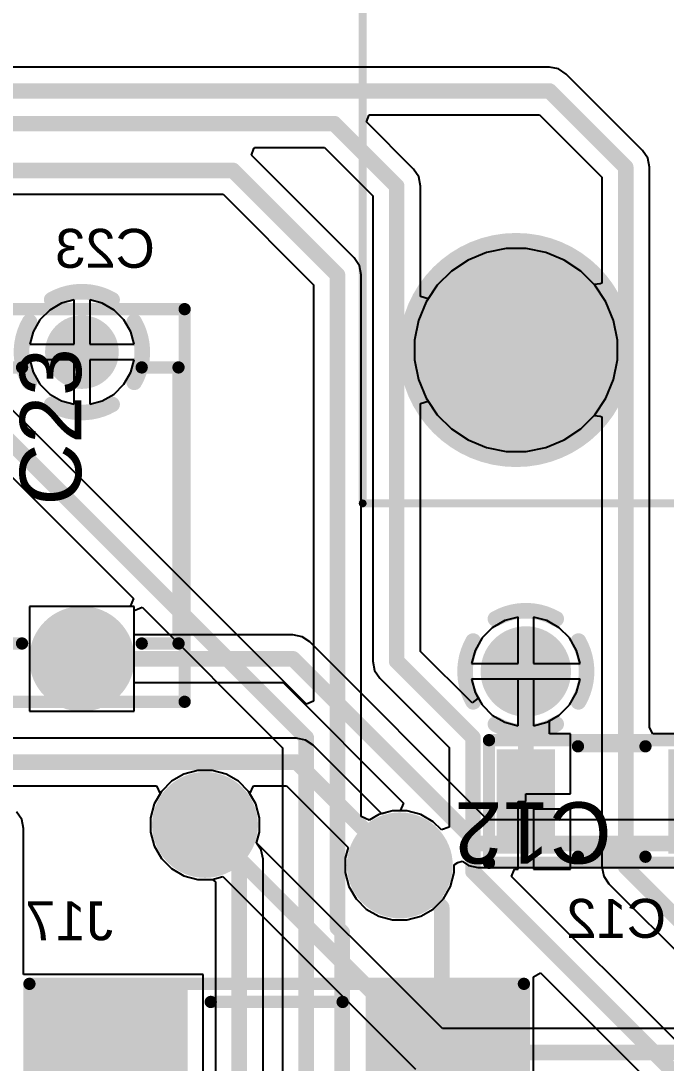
# Model space of a CAD drawing. Header units: inches. Extents: x -8.09 to -2.28, y -0.1 to 6.11.
# Drawn here: x -5.824 to -5.41, y 4.162 to 4.831 of the extents above; entities that cross this region are included whole.
import ezdxf

# ---------------------------------------------------------------- set-up
doc = ezdxf.new("R2010")
doc.units = ezdxf.units.IN
doc.header["$MEASUREMENT"] = 0
for name, color, linetype in [('BottomLayer', 5, 'Continuous'), ('BottomSolder', 6, 'Continuous'), ('InternalPlane1', 76, 'Continuous'), ('InternalPlane2', 16, 'Continuous'), ('Mechanical5', 56, 'Continuous'), ('MultiLayer', 9, 'Continuous'), ('PadHoleLayer', 156, 'Continuous'), ('TopLayer', 1, 'Continuous'), ('TopOverlay', 2, 'Continuous'), ('TopPaste', 8, 'Continuous'), ('TopSolder', 216, 'Continuous'), ('ViaHoleLayer', 16, 'Continuous')]:
    doc.layers.add(name, color=color, linetype=linetype)
doc.styles.add('Arial', font='', dxfattribs={"height": 0.2})
doc.styles.get('Arial').set_extended_font_data('Arial')

# ---------------------------------------------------------------- blocks, each defined once
blk = doc.blocks.new('MODULE_LCD_16X2_11')
at = {"layer": 'BottomLayer'}
h = blk.add_hatch(color=5, dxfattribs=at)
edge = h.paths.add_edge_path()
edge.add_arc((1.47638, 0.61024), 0.05512, 0, 360)
at = {"layer": 'BottomSolder'}
h = blk.add_hatch(color=6, dxfattribs=at)
edge = h.paths.add_edge_path()
edge.add_arc((1.47638, 0.61024), 0.05912, 0, 360)
at = {"layer": 'InternalPlane1'}
h = blk.add_hatch(color=76, dxfattribs=at)
edge = h.paths.add_edge_path()
edge.add_arc((1.47638, 0.61024), 0.07512, 0, 360)
at = {"layer": 'InternalPlane2'}
h = blk.add_hatch(color=16, dxfattribs=at)
edge = h.paths.add_edge_path()
edge.add_arc((1.47638, 0.61024), 0.07512, 0, 360)
at = {"layer": 'MultiLayer'}
h = blk.add_hatch(color=9, dxfattribs=at)
edge = h.paths.add_edge_path()
edge.add_arc((1.47638, 0.61024), 0.05512, 0, 360)
at = {"layer": 'PadHoleLayer'}
h = blk.add_hatch(color=156, dxfattribs=at)
edge = h.paths.add_edge_path()
edge.add_arc((1.47638, 0.61024), 0.05512, 0, 360)
at = {"layer": 'TopLayer'}
h = blk.add_hatch(color=1, dxfattribs=at)
edge = h.paths.add_edge_path()
edge.add_arc((1.47638, 0.61024), 0.05512, 0, 360)
at = {"layer": 'TopSolder'}
h = blk.add_hatch(color=216, dxfattribs=at)
edge = h.paths.add_edge_path()
edge.add_arc((1.47638, 0.61024), 0.05912, 0, 360)
at = {"layer": 'TopOverlay'}
for points in [[(1.5748, 0.70866, 0.005, 0.005, 0), (-1.5748, 0.70866, 0.005, 0.005, 0)], [(1.5748, 0.70866, 0.005, 0.005, 0), (1.5748, -0.70866, 0.005, 0.005, 0)]]:
    blk.add_lwpolyline(points, format="xyseb", dxfattribs=at)
blk.add_lwpolyline([(1.57355, 0.70866, 0.0025, 0.0025, 1), (1.57605, 0.70866, 0.0025, 0.0025, 1)], format="xyseb", close=True, dxfattribs=at)
blk.add_lwpolyline([(1.57355, 0.70866, 0.0025, 0.0025, 1), (1.57605, 0.70866, 0.0025, 0.0025, 1)], format="xyseb", close=True, dxfattribs=at)
blk = doc.blocks.new('FP_S1911_46R_MFG_103')
at = {"layer": 'TopLayer'}
for points in [[(-0.15472, 0.05906), (-0.05709, 0.05906), (-0.05709, -0.05906), (-0.15472, -0.05906)], [(0.05709, 0.05906), (0.15472, 0.05906), (0.15472, -0.05906), (0.05709, -0.05906)]]:
    blk.add_hatch(color=1, dxfattribs=at).paths.add_polyline_path(points)
at = {"layer": 'TopPaste'}
for points in [[(-0.15472, 0.05906), (-0.05709, 0.05906), (-0.05709, -0.05906), (-0.15472, -0.05906)], [(0.05709, 0.05906), (0.15472, 0.05906), (0.15472, -0.05906), (0.05709, -0.05906)]]:
    blk.add_hatch(color=8, dxfattribs=at).paths.add_polyline_path(points)
at = {"layer": 'TopSolder'}
for points in [[(-0.15472, 0.05906), (-0.05709, 0.05906), (-0.05709, -0.05906), (-0.15472, -0.05906)], [(0.05709, 0.05906), (0.15472, 0.05906), (0.15472, -0.05906), (0.05709, -0.05906)]]:
    blk.add_hatch(color=216, dxfattribs=at).paths.add_polyline_path(points)
at = {"layer": 'Mechanical5'}
for points in [[(-0.15866, 0.06299, 0.00787, 0.00787, 0), (-0.15866, -0.06299, 0.00787, 0.00787, 0)], [(0.15866, 0.06299, 0.00787, 0.00787, 0), (-0.15866, 0.06299, 0.00787, 0.00787, 0)], [(0.15866, 0.06299, 0.00787, 0.00787, 0), (0.15866, -0.06299, 0.00787, 0.00787, 0)], [(0.15866, -0.06299, 0.00787, 0.00787, 0), (-0.15866, -0.06299, 0.00787, 0.00787, 0)]]:
    blk.add_lwpolyline(points, format="xyseb", dxfattribs=at)
for points in [[(-0.16063, 0.06299, 0.00394, 0.00394, 1), (-0.15669, 0.06299, 0.00394, 0.00394, 1)], [(-0.16063, 0.06299, 0.00394, 0.00394, 1), (-0.15669, 0.06299, 0.00394, 0.00394, 1)], [(0.15669, 0.06299, 0.00394, 0.00394, 1), (0.16063, 0.06299, 0.00394, 0.00394, 1)], [(0.15669, 0.06299, 0.00394, 0.00394, 1), (0.16063, 0.06299, 0.00394, 0.00394, 1)], [(-0.16063, -0.06299, 0.00394, 0.00394, 1), (-0.15669, -0.06299, 0.00394, 0.00394, 1)], [(-0.16063, -0.06299, 0.00394, 0.00394, 1), (-0.15669, -0.06299, 0.00394, 0.00394, 1)], [(0.15669, -0.06299, 0.00394, 0.00394, 1), (0.16063, -0.06299, 0.00394, 0.00394, 1)], [(0.15669, -0.06299, 0.00394, 0.00394, 1), (0.16063, -0.06299, 0.00394, 0.00394, 1)]]:
    blk.add_lwpolyline(points, format="xyseb", close=True, dxfattribs=at)
at = {"layer": 'TopOverlay'}
for points in [[(0.04232, 0.05138, 0.00787, 0.00787, 0), (-0.04232, 0.05138, 0.00787, 0.00787, 0)], [(0.04232, -0.05138, 0.00787, 0.00787, 0), (-0.04232, -0.05138, 0.00787, 0.00787, 0)]]:
    blk.add_lwpolyline(points, format="xyseb", dxfattribs=at)
for points in [[(-0.04429, 0.05138, 0.00394, 0.00394, 1), (-0.04035, 0.05138, 0.00394, 0.00394, 1)], [(0.04035, 0.05138, 0.00394, 0.00394, 1), (0.04429, 0.05138, 0.00394, 0.00394, 1)], [(-0.04429, -0.05138, 0.00394, 0.00394, 1), (-0.04035, -0.05138, 0.00394, 0.00394, 1)], [(0.04035, -0.05138, 0.00394, 0.00394, 1), (0.04429, -0.05138, 0.00394, 0.00394, 1)]]:
    blk.add_lwpolyline(points, format="xyseb", close=True, dxfattribs=at)
at = {"layer": 'Mechanical5', "style": 'Arial'}
blk.add_text('J17', height=0.03937, dxfattribs=at).set_placement((-0.00007, 0.00044))
blk = doc.blocks.new('FP_RDE1K1_MFG_144')
at = {"layer": 'BottomLayer'}
blk.add_hatch(color=5, dxfattribs=at).paths.add_polyline_path([(-0.12205, 0.02362), (-0.0748, 0.02362), (-0.0748, -0.02362), (-0.12205, -0.02362)])
h = blk.add_hatch(color=5, dxfattribs=at)
edge = h.paths.add_edge_path()
edge.add_arc((0.09843, 0), 0.02362, 0, 360)
at = {"layer": 'BottomSolder'}
blk.add_hatch(color=6, dxfattribs=at).paths.add_polyline_path([(-0.12205, 0.02362), (-0.0748, 0.02362), (-0.0748, -0.02362), (-0.12205, -0.02362)])
h = blk.add_hatch(color=6, dxfattribs=at)
edge = h.paths.add_edge_path()
edge.add_arc((0.09843, 0), 0.02362, 0, 360)
at = {"layer": 'InternalPlane1'}
h = blk.add_hatch(color=76, dxfattribs=at)
edge = h.paths.add_edge_path()
edge.add_arc((-0.09843, 0), 0.03378, 0, 360)
at = {"layer": 'InternalPlane2'}
h = blk.add_hatch(color=16, dxfattribs=at)
edge = h.paths.add_edge_path()
edge.add_arc((-0.09843, 0), 0.03378, 0, 360)
at = {"layer": 'MultiLayer'}
blk.add_hatch(color=9, dxfattribs=at).paths.add_polyline_path([(-0.12205, 0.02362), (-0.0748, 0.02362), (-0.0748, -0.02362), (-0.12205, -0.02362)])
h = blk.add_hatch(color=9, dxfattribs=at)
edge = h.paths.add_edge_path()
edge.add_arc((0.09843, 0), 0.02362, 0, 360)
at = {"layer": 'PadHoleLayer'}
h = blk.add_hatch(color=156, dxfattribs=at)
edge = h.paths.add_edge_path()
edge.add_arc((-0.09843, 0), 0.01378, 0, 360)
h = blk.add_hatch(color=156, dxfattribs=at)
edge = h.paths.add_edge_path()
edge.add_arc((0.09843, 0), 0.01378, 0, 360)
at = {"layer": 'TopLayer'}
blk.add_hatch(color=1, dxfattribs=at).paths.add_polyline_path([(-0.12205, 0.02362), (-0.0748, 0.02362), (-0.0748, -0.02362), (-0.12205, -0.02362)])
h = blk.add_hatch(color=1, dxfattribs=at)
edge = h.paths.add_edge_path()
edge.add_arc((0.09843, 0), 0.02362, 0, 360)
at = {"layer": 'TopSolder'}
blk.add_hatch(color=216, dxfattribs=at).paths.add_polyline_path([(-0.12205, 0.02362), (-0.0748, 0.02362), (-0.0748, -0.02362), (-0.12205, -0.02362)])
h = blk.add_hatch(color=216, dxfattribs=at)
edge = h.paths.add_edge_path()
edge.add_arc((0.09843, 0), 0.02362, 0, 360)
at = {"layer": 'InternalPlane1'}
for points in [[(0.07904, 0.03358, 0.01, 0.01, -0.267949), (0.11782, 0.03358, 0.01, 0.01, 0)], [(0.06484, -0.01939, 0.01, 0.01, -0.267949), (0.06484, 0.01939, 0.01, 0.01, 0)], [(0.13201, 0.01939, 0.01, 0.01, -0.267949), (0.13201, -0.01939, 0.01, 0.01, 0)], [(0.11782, -0.03358, 0.01, 0.01, -0.267949), (0.07904, -0.03358, 0.01, 0.01, 0)]]:
    blk.add_lwpolyline(points, format="xyseb", dxfattribs=at)
for points in [[(0.07654, 0.03358, 0.005, 0.005, 1), (0.08154, 0.03358, 0.005, 0.005, 1)], [(0.11532, 0.03358, 0.005, 0.005, 1), (0.12032, 0.03358, 0.005, 0.005, 1)], [(0.06234, 0.01939, 0.005, 0.005, 1), (0.06734, 0.01939, 0.005, 0.005, 1)], [(0.12951, 0.01939, 0.005, 0.005, 1), (0.13451, 0.01939, 0.005, 0.005, 1)], [(0.06234, -0.01939, 0.005, 0.005, 1), (0.06734, -0.01939, 0.005, 0.005, 1)], [(0.12951, -0.01939, 0.005, 0.005, 1), (0.13451, -0.01939, 0.005, 0.005, 1)], [(0.07654, -0.03358, 0.005, 0.005, 1), (0.08154, -0.03358, 0.005, 0.005, 1)], [(0.11532, -0.03358, 0.005, 0.005, 1), (0.12032, -0.03358, 0.005, 0.005, 1)]]:
    blk.add_lwpolyline(points, format="xyseb", close=True, dxfattribs=at)
at = {"layer": 'InternalPlane2'}
for points in [[(0.07904, 0.03358, 0.01, 0.01, -0.267949), (0.11782, 0.03358, 0.01, 0.01, 0)], [(0.06484, -0.01939, 0.01, 0.01, -0.267949), (0.06484, 0.01939, 0.01, 0.01, 0)], [(0.13201, 0.01939, 0.01, 0.01, -0.267949), (0.13201, -0.01939, 0.01, 0.01, 0)], [(0.11782, -0.03358, 0.01, 0.01, -0.267949), (0.07904, -0.03358, 0.01, 0.01, 0)]]:
    blk.add_lwpolyline(points, format="xyseb", dxfattribs=at)
for points in [[(0.07654, 0.03358, 0.005, 0.005, 1), (0.08154, 0.03358, 0.005, 0.005, 1)], [(0.11532, 0.03358, 0.005, 0.005, 1), (0.12032, 0.03358, 0.005, 0.005, 1)], [(0.06234, 0.01939, 0.005, 0.005, 1), (0.06734, 0.01939, 0.005, 0.005, 1)], [(0.12951, 0.01939, 0.005, 0.005, 1), (0.13451, 0.01939, 0.005, 0.005, 1)], [(0.06234, -0.01939, 0.005, 0.005, 1), (0.06734, -0.01939, 0.005, 0.005, 1)], [(0.12951, -0.01939, 0.005, 0.005, 1), (0.13451, -0.01939, 0.005, 0.005, 1)], [(0.07654, -0.03358, 0.005, 0.005, 1), (0.08154, -0.03358, 0.005, 0.005, 1)], [(0.11532, -0.03358, 0.005, 0.005, 1), (0.12032, -0.03358, 0.005, 0.005, 1)]]:
    blk.add_lwpolyline(points, format="xyseb", close=True, dxfattribs=at)
at = {"layer": 'Mechanical5'}
for points in [[(-0.12598, 0.06594, 0.00787, 0.00787, 0), (0.12598, 0.06594, 0.00787, 0.00787, 0)], [(-0.12598, 0.06594, 0.00787, 0.00787, 0), (-0.12598, -0.06594, 0.00787, 0.00787, 0)], [(0.12598, 0.06594, 0.00787, 0.00787, 0), (0.12598, -0.06594, 0.00787, 0.00787, 0)], [(-0.12598, -0.06594, 0.00787, 0.00787, 0), (0.12598, -0.06594, 0.00787, 0.00787, 0)]]:
    blk.add_lwpolyline(points, format="xyseb", dxfattribs=at)
for points in [[(-0.12795, 0.06594, 0.00394, 0.00394, 1), (-0.12402, 0.06594, 0.00394, 0.00394, 1)], [(-0.12795, 0.06594, 0.00394, 0.00394, 1), (-0.12402, 0.06594, 0.00394, 0.00394, 1)], [(0.12402, 0.06594, 0.00394, 0.00394, 1), (0.12795, 0.06594, 0.00394, 0.00394, 1)], [(0.12402, 0.06594, 0.00394, 0.00394, 1), (0.12795, 0.06594, 0.00394, 0.00394, 1)], [(-0.12795, -0.06594, 0.00394, 0.00394, 1), (-0.12402, -0.06594, 0.00394, 0.00394, 1)], [(-0.12795, -0.06594, 0.00394, 0.00394, 1), (-0.12402, -0.06594, 0.00394, 0.00394, 1)], [(0.12402, -0.06594, 0.00394, 0.00394, 1), (0.12795, -0.06594, 0.00394, 0.00394, 1)], [(0.12402, -0.06594, 0.00394, 0.00394, 1), (0.12795, -0.06594, 0.00394, 0.00394, 1)]]:
    blk.add_lwpolyline(points, format="xyseb", close=True, dxfattribs=at)
at = {"layer": 'TopOverlay'}
for points in [[(-0.08858, 0.06201, 0.00787, 0.00787, 0), (0.08858, 0.06201, 0.00787, 0.00787, 0)], [(-0.08858, 0.06201, 0.00787, 0.00787, 0), (-0.08858, 0.03839, 0.00787, 0.00787, 0)], [(0.08858, 0.06201, 0.00787, 0.00787, 0), (0.08858, 0.03839, 0.00787, 0.00787, 0)], [(-0.08858, -0.03839, 0.00787, 0.00787, 0), (-0.08858, -0.06201, 0.00787, 0.00787, 0)], [(0.08858, -0.03839, 0.00787, 0.00787, 0), (0.08858, -0.06201, 0.00787, 0.00787, 0)], [(-0.08858, -0.06201, 0.00787, 0.00787, 0), (0.08858, -0.06201, 0.00787, 0.00787, 0)]]:
    blk.add_lwpolyline(points, format="xyseb", dxfattribs=at)
for points in [[(-0.09055, 0.06201, 0.00394, 0.00394, 1), (-0.08661, 0.06201, 0.00394, 0.00394, 1)], [(-0.09055, 0.06201, 0.00394, 0.00394, 1), (-0.08661, 0.06201, 0.00394, 0.00394, 1)], [(0.08661, 0.06201, 0.00394, 0.00394, 1), (0.09055, 0.06201, 0.00394, 0.00394, 1)], [(0.08661, 0.06201, 0.00394, 0.00394, 1), (0.09055, 0.06201, 0.00394, 0.00394, 1)], [(-0.09055, 0.03839, 0.00394, 0.00394, 1), (-0.08661, 0.03839, 0.00394, 0.00394, 1)], [(0.08661, 0.03839, 0.00394, 0.00394, 1), (0.09055, 0.03839, 0.00394, 0.00394, 1)], [(-0.09055, -0.03839, 0.00394, 0.00394, 1), (-0.08661, -0.03839, 0.00394, 0.00394, 1)], [(0.08661, -0.03839, 0.00394, 0.00394, 1), (0.09055, -0.03839, 0.00394, 0.00394, 1)], [(-0.09055, -0.06201, 0.00394, 0.00394, 1), (-0.08661, -0.06201, 0.00394, 0.00394, 1)], [(-0.09055, -0.06201, 0.00394, 0.00394, 1), (-0.08661, -0.06201, 0.00394, 0.00394, 1)], [(0.08661, -0.06201, 0.00394, 0.00394, 1), (0.09055, -0.06201, 0.00394, 0.00394, 1)], [(0.08661, -0.06201, 0.00394, 0.00394, 1), (0.09055, -0.06201, 0.00394, 0.00394, 1)]]:
    blk.add_lwpolyline(points, format="xyseb", close=True, dxfattribs=at)
at = {"layer": 'Mechanical5', "style": 'Arial'}
blk.add_text('C23', height=0.03937, dxfattribs=at).set_placement((0, 0.00044))
blk = doc.blocks.new('FP_C1206C_EB_MFG_155')
at = {"layer": 'TopLayer'}
for points in [[(-0.07382, 0.03346), (-0.03642, 0.03346), (-0.03642, -0.03346), (-0.07382, -0.03346)], [(0.03642, 0.03346), (0.07382, 0.03346), (0.07382, -0.03346), (0.03642, -0.03346)]]:
    blk.add_hatch(color=1, dxfattribs=at).paths.add_polyline_path(points)
at = {"layer": 'TopPaste'}
for points in [[(-0.07382, 0.03346), (-0.03642, 0.03346), (-0.03642, -0.03346), (-0.07382, -0.03346)], [(0.03642, 0.03346), (0.07382, 0.03346), (0.07382, -0.03346), (0.03642, -0.03346)]]:
    blk.add_hatch(color=8, dxfattribs=at).paths.add_polyline_path(points)
at = {"layer": 'TopSolder'}
for points in [[(-0.07382, 0.03346), (-0.03642, 0.03346), (-0.03642, -0.03346), (-0.07382, -0.03346)], [(0.03642, 0.03346), (0.07382, 0.03346), (0.07382, -0.03346), (0.03642, -0.03346)]]:
    blk.add_hatch(color=216, dxfattribs=at).paths.add_polyline_path(points)
at = {"layer": 'Mechanical5'}
for points in [[(-0.07874, 0.03937, 0.00787, 0.00787, 0), (-0.07874, -0.03937, 0.00787, 0.00787, 0)], [(0.07874, 0.03937, 0.00787, 0.00787, 0), (-0.07874, 0.03937, 0.00787, 0.00787, 0)], [(0.07874, 0.03937, 0.00787, 0.00787, 0), (0.07874, -0.03937, 0.00787, 0.00787, 0)], [(0.07874, -0.03937, 0.00787, 0.00787, 0), (-0.07874, -0.03937, 0.00787, 0.00787, 0)]]:
    blk.add_lwpolyline(points, format="xyseb", dxfattribs=at)
for points in [[(-0.08071, 0.03937, 0.00394, 0.00394, 1), (-0.07677, 0.03937, 0.00394, 0.00394, 1)], [(-0.08071, 0.03937, 0.00394, 0.00394, 1), (-0.07677, 0.03937, 0.00394, 0.00394, 1)], [(0.07677, 0.03937, 0.00394, 0.00394, 1), (0.08071, 0.03937, 0.00394, 0.00394, 1)], [(0.07677, 0.03937, 0.00394, 0.00394, 1), (0.08071, 0.03937, 0.00394, 0.00394, 1)], [(-0.08071, -0.03937, 0.00394, 0.00394, 1), (-0.07677, -0.03937, 0.00394, 0.00394, 1)], [(-0.08071, -0.03937, 0.00394, 0.00394, 1), (-0.07677, -0.03937, 0.00394, 0.00394, 1)], [(0.07677, -0.03937, 0.00394, 0.00394, 1), (0.08071, -0.03937, 0.00394, 0.00394, 1)], [(0.07677, -0.03937, 0.00394, 0.00394, 1), (0.08071, -0.03937, 0.00394, 0.00394, 1)]]:
    blk.add_lwpolyline(points, format="xyseb", close=True, dxfattribs=at)
at = {"layer": 'TopOverlay'}
for points in [[(0.02165, 0.03543, 0.00787, 0.00787, 0), (-0.02165, 0.03543, 0.00787, 0.00787, 0)], [(0.02165, -0.03543, 0.00787, 0.00787, 0), (-0.02165, -0.03543, 0.00787, 0.00787, 0)]]:
    blk.add_lwpolyline(points, format="xyseb", dxfattribs=at)
for points in [[(-0.02362, 0.03543, 0.00394, 0.00394, 1), (-0.01969, 0.03543, 0.00394, 0.00394, 1)], [(0.01969, 0.03543, 0.00394, 0.00394, 1), (0.02362, 0.03543, 0.00394, 0.00394, 1)], [(-0.02362, -0.03543, 0.00394, 0.00394, 1), (-0.01969, -0.03543, 0.00394, 0.00394, 1)], [(0.01969, -0.03543, 0.00394, 0.00394, 1), (0.02362, -0.03543, 0.00394, 0.00394, 1)]]:
    blk.add_lwpolyline(points, format="xyseb", close=True, dxfattribs=at)
at = {"layer": 'Mechanical5', "style": 'Arial'}
blk.add_text('C12', height=0.03937, dxfattribs=at).set_placement((0, 0.00044))

msp = doc.modelspace()

# ---------------------------------------------------------------- hatches: boundary and pattern name
at = {"layer": 'BottomLayer'}
h = msp.add_hatch(color=5, dxfattribs=at)
edge = h.paths.add_edge_path()
edge.add_arc((-5.50012, 4.41347), 0.025, 0, 360)
h = msp.add_hatch(color=5, dxfattribs=at)
edge = h.paths.add_edge_path()
edge.add_arc((-5.706, 4.315), 0.025, 0, 360)
h = msp.add_hatch(color=5, dxfattribs=at)
edge = h.paths.add_edge_path()
edge.add_arc((-5.581, 4.289), 0.025, 0, 360)
at = {"layer": 'BottomSolder'}
h = msp.add_hatch(color=6, dxfattribs=at)
edge = h.paths.add_edge_path()
edge.add_arc((-5.50012, 4.41347), 0.029, 0, 360)
h = msp.add_hatch(color=6, dxfattribs=at)
edge = h.paths.add_edge_path()
edge.add_arc((-5.706, 4.315), 0.029, 0, 360)
h = msp.add_hatch(color=6, dxfattribs=at)
edge = h.paths.add_edge_path()
edge.add_arc((-5.581, 4.289), 0.029, 0, 360)
at = {"layer": 'InternalPlane1'}
h = msp.add_hatch(color=76, dxfattribs=at)
edge = h.paths.add_edge_path()
edge.add_arc((-5.706, 4.315), 0.034, 0, 360)
h = msp.add_hatch(color=76, dxfattribs=at)
edge = h.paths.add_edge_path()
edge.add_arc((-5.581, 4.289), 0.034, 0, 360)
at = {"layer": 'InternalPlane2'}
h = msp.add_hatch(color=16, dxfattribs=at)
edge = h.paths.add_edge_path()
edge.add_arc((-5.706, 4.315), 0.034, 0, 360)
h = msp.add_hatch(color=16, dxfattribs=at)
edge = h.paths.add_edge_path()
edge.add_arc((-5.581, 4.289), 0.034, 0, 360)
at = {"layer": 'TopLayer'}
h = msp.add_hatch(color=1, dxfattribs=at)
edge = h.paths.add_edge_path()
edge.add_arc((-5.50012, 4.41347), 0.025, 0, 360)
h = msp.add_hatch(color=1, dxfattribs=at)
edge = h.paths.add_edge_path()
edge.add_arc((-5.706, 4.315), 0.025, 0, 360)
h = msp.add_hatch(color=1, dxfattribs=at)
edge = h.paths.add_edge_path()
edge.add_arc((-5.581, 4.289), 0.025, 0, 360)
at = {"layer": 'TopSolder'}
h = msp.add_hatch(color=216, dxfattribs=at)
edge = h.paths.add_edge_path()
edge.add_arc((-5.50012, 4.41347), 0.029, 0, 360)
h = msp.add_hatch(color=216, dxfattribs=at)
edge = h.paths.add_edge_path()
edge.add_arc((-5.706, 4.315), 0.029, 0, 360)
h = msp.add_hatch(color=216, dxfattribs=at)
edge = h.paths.add_edge_path()
edge.add_arc((-5.581, 4.289), 0.029, 0, 360)
at = {"layer": 'ViaHoleLayer'}
h = msp.add_hatch(color=16, dxfattribs=at)
edge = h.paths.add_edge_path()
edge.add_arc((-5.50012, 4.41347), 0.014, 0, 360)
h = msp.add_hatch(color=16, dxfattribs=at)
edge = h.paths.add_edge_path()
edge.add_arc((-5.706, 4.315), 0.014, 0, 360)
h = msp.add_hatch(color=16, dxfattribs=at)
edge = h.paths.add_edge_path()
edge.add_arc((-5.581, 4.289), 0.014, 0, 360)

# ---------------------------------------------------------------- linework, layer by layer
at = {"layer": 'BottomLayer'}
for p, q in [((-5.52537, 4.68238), (-5.53722, 4.67747)), ((-5.51279, 4.68488), (-5.52537, 4.68238)), ((-5.49996, 4.68488), (-5.51279, 4.68488)), ((-5.48738, 4.68238), (-5.49996, 4.68488)), ((-5.47553, 4.67747), (-5.48738, 4.68238)), ((-5.53722, 4.67747), (-5.54789, 4.67034)), ((-5.46487, 4.67034), (-5.47553, 4.67747)), ((-5.54789, 4.67034), (-5.55696, 4.66127)), ((-5.4558, 4.66127), (-5.46487, 4.67034)), ((-5.55696, 4.66127), (-5.56408, 4.65061)), ((-5.44867, 4.65061), (-5.4558, 4.66127)), ((-5.79798, 4.64976), (-5.80564, 4.64533)), ((-5.79, 4.65189), (-5.79798, 4.64976)), ((-5.79, 4.62343), (-5.79, 4.65189)), ((-5.77202, 4.64976), (-5.78, 4.65189)), ((-5.78, 4.65189), (-5.78, 4.62343)), ((-5.76436, 4.64533), (-5.77202, 4.64976)), ((-5.56408, 4.65061), (-5.56899, 4.63876)), ((-5.44376, 4.63876), (-5.44867, 4.65061)), ((-5.80564, 4.64533), (-5.8119, 4.63907)), ((-5.7581, 4.63907), (-5.76436, 4.64533)), ((-5.8119, 4.63907), (-5.81633, 4.6314)), ((-5.75367, 4.6314), (-5.7581, 4.63907)), ((-5.56899, 4.63876), (-5.5715, 4.62618)), ((-5.44126, 4.62618), (-5.44376, 4.63876)), ((-5.81633, 4.6314), (-5.81847, 4.62343)), ((-5.75153, 4.62343), (-5.75367, 4.6314)), ((-5.81847, 4.62343), (-5.79, 4.62343)), ((-5.78, 4.62343), (-5.75153, 4.62343)), ((-5.5715, 4.62618), (-5.5715, 4.61335)), ((-5.44126, 4.61335), (-5.44126, 4.62618)), ((-5.79, 4.61343), (-5.81847, 4.61343)), ((-5.81847, 4.61343), (-5.81633, 4.60545)), ((-5.79, 4.58496), (-5.79, 4.61343)), ((-5.75153, 4.61343), (-5.78, 4.61343)), ((-5.78, 4.61343), (-5.78, 4.58496)), ((-5.75367, 4.60545), (-5.75153, 4.61343)), ((-5.5715, 4.61335), (-5.56899, 4.60077)), ((-5.44376, 4.60077), (-5.44126, 4.61335)), ((-5.81633, 4.60545), (-5.8119, 4.59778)), ((-5.7581, 4.59778), (-5.75367, 4.60545)), ((-5.8119, 4.59778), (-5.80564, 4.59152)), ((-5.76436, 4.59152), (-5.7581, 4.59778)), ((-5.56899, 4.60077), (-5.56408, 4.58892)), ((-5.44867, 4.58892), (-5.44376, 4.60077)), ((-5.80564, 4.59152), (-5.79798, 4.5871)), ((-5.77202, 4.5871), (-5.76436, 4.59152)), ((-5.56408, 4.58892), (-5.55696, 4.57825)), ((-5.4558, 4.57825), (-5.44867, 4.58892)), ((-5.79798, 4.5871), (-5.79, 4.58496)), ((-5.78, 4.58496), (-5.77202, 4.5871)), ((-5.55696, 4.57825), (-5.54789, 4.56918)), ((-5.46487, 4.56918), (-5.4558, 4.57825)), ((-5.54789, 4.56918), (-5.53722, 4.56206)), ((-5.47553, 4.56206), (-5.46487, 4.56918)), ((-5.53722, 4.56206), (-5.52537, 4.55715)), ((-5.48738, 4.55715), (-5.47553, 4.56206)), ((-5.52537, 4.55715), (-5.51279, 4.55465)), ((-5.49996, 4.55465), (-5.48738, 4.55715)), ((-5.51279, 4.55465), (-5.49996, 4.55465)), ((-5.75138, 4.4552), (-5.81862, 4.4552)), ((-5.81862, 4.4552), (-5.81862, 4.38795)), ((-5.75138, 4.43687), (-5.75138, 4.4552)), ((-5.50512, 4.44836), (-5.51363, 4.44608)), ((-5.50512, 4.41847), (-5.50512, 4.44836)), ((-5.48661, 4.44608), (-5.49512, 4.44836)), ((-5.49512, 4.44836), (-5.49512, 4.41847)), ((-5.51363, 4.44608), (-5.52161, 4.44147)), ((-5.47863, 4.44147), (-5.48661, 4.44608)), ((-5.64957, 4.43687), (-5.75138, 4.43687)), ((-5.64372, 4.4357), (-5.64957, 4.43687)), ((-5.63876, 4.43239), (-5.64372, 4.4357)), ((-5.52813, 4.43496), (-5.53273, 4.42698)), ((-5.52161, 4.44147), (-5.52813, 4.43496)), ((-5.47211, 4.43496), (-5.47863, 4.44147)), ((-5.4675, 4.42698), (-5.47211, 4.43496)), ((-5.52467, 4.31829), (-5.63876, 4.43239)), ((-5.53273, 4.42698), (-5.53501, 4.41847)), ((-5.46522, 4.41847), (-5.4675, 4.42698)), ((-5.53501, 4.41847), (-5.50512, 4.41847)), ((-5.49512, 4.41847), (-5.46522, 4.41847)), ((-5.50512, 4.40847), (-5.53501, 4.40847)), ((-5.53501, 4.40847), (-5.53273, 4.39996)), ((-5.50512, 4.37857), (-5.50512, 4.40847)), ((-5.46522, 4.40847), (-5.49512, 4.40847)), ((-5.49512, 4.40847), (-5.49512, 4.37857)), ((-5.4675, 4.39996), (-5.46522, 4.40847)), ((-5.75138, 4.38795), (-5.75138, 4.40628)), ((-5.75138, 4.40628), (-5.65591, 4.40628)), ((-5.65591, 4.40628), (-5.57863, 4.329)), ((-5.53273, 4.39996), (-5.52813, 4.39198)), ((-5.47211, 4.39198), (-5.4675, 4.39996)), ((-5.52813, 4.39198), (-5.52161, 4.38546)), ((-5.47863, 4.38546), (-5.47211, 4.39198)), ((-5.81862, 4.38795), (-5.75138, 4.38795)), ((-5.52161, 4.38546), (-5.51363, 4.38085)), ((-5.48661, 4.38085), (-5.47863, 4.38546)), ((-5.51363, 4.38085), (-5.50512, 4.37857)), ((-5.49512, 4.37857), (-5.48661, 4.38085)), ((-5.64729, 4.37058), (-6.68971, 4.37058)), ((-5.64144, 4.36942), (-5.64729, 4.37058)), ((-5.63648, 4.3661), (-5.64144, 4.36942)), ((-5.59252, 4.32215), (-5.63648, 4.3661)), ((-5.9712, 4.34), (-5.73703, 4.34)), ((-5.73487, 4.335), (-5.73861, 4.32851)), ((-5.73703, 4.34), (-5.73487, 4.335)), ((-5.67713, 4.335), (-5.67497, 4.34)), ((-5.67339, 4.32851), (-5.67713, 4.335)), ((-5.67497, 4.34), (-5.65362, 4.34)), ((-5.65362, 4.34), (-5.61415, 4.30052)), ((-5.73861, 4.32851), (-5.741, 4.31961)), ((-5.671, 4.31961), (-5.67339, 4.32851)), ((-5.57863, 4.329), (-5.5807, 4.324)), ((-5.58561, 4.324), (-5.59252, 4.32215)), ((-5.5807, 4.324), (-5.58561, 4.324)), ((-5.741, 4.31961), (-5.741, 4.31039)), ((-5.671, 4.31039), (-5.671, 4.31961)), ((-4.928, 4.31829), (-5.52467, 4.31829)), ((-5.741, 4.31039), (-5.73861, 4.30149)), ((-5.67285, 4.30348), (-5.671, 4.31039)), ((-5.73861, 4.30149), (-5.73401, 4.29351)), ((-5.55367, 4.18429), (-5.67285, 4.30348)), ((-5.61415, 4.30052), (-5.616, 4.29361)), ((-5.73401, 4.29351), (-5.72749, 4.28699)), ((-5.616, 4.29361), (-5.616, 4.28439)), ((-5.546, 4.2893), (-5.54385, 4.29078)), ((-5.546, 4.28439), (-5.546, 4.2893)), ((-5.54385, 4.29078), (-5.541, 4.29164)), ((-5.541, 4.29164), (-5.53685, 4.28887)), ((-5.53685, 4.28887), (-5.531, 4.28771)), ((-5.531, 4.28771), (-4.93433, 4.28771)), ((-5.72749, 4.28699), (-5.71951, 4.28239)), ((-5.71951, 4.28239), (-5.71061, 4.28)), ((-5.70139, 4.28), (-5.69448, 4.28185)), ((-5.69448, 4.28185), (-5.57081, 4.15819)), ((-5.616, 4.28439), (-5.61361, 4.27549)), ((-5.54839, 4.27549), (-5.546, 4.28439)), ((-5.71061, 4.28), (-5.70139, 4.28)), ((-5.61361, 4.27549), (-5.60901, 4.26751)), ((-5.55299, 4.26751), (-5.54839, 4.27549)), ((-5.60901, 4.26751), (-5.60249, 4.26099)), ((-5.60249, 4.26099), (-5.59451, 4.25639)), ((-5.56749, 4.25639), (-5.55951, 4.26099)), ((-5.55951, 4.26099), (-5.55299, 4.26751)), ((-5.59451, 4.25639), (-5.58561, 4.254)), ((-5.57639, 4.254), (-5.56749, 4.25639)), ((-5.58561, 4.254), (-5.57639, 4.254)), ((-4.93412, 4.18429), (-5.55367, 4.18429))]:
    msp.add_line(p, q, dxfattribs=at)
for points in [[(-5.785, 4.42157, 0.01, 0.01, 0), (-5.64957, 4.42157, 0.01, 0.01, 0)], [(-5.64957, 4.42157, 0.01, 0.01, 0), (-5.531, 4.303, 0.01, 0.01, 0)], [(-6.68971, 4.35529, 0.01, 0.01, 0), (-5.64729, 4.35529, 0.01, 0.01, 0)], [(-5.64729, 4.35529, 0.01, 0.01, 0), (-5.581, 4.289, 0.01, 0.01, 0)], [(-5.706, 4.315, 0.01, 0.01, 0), (-5.56, 4.169, 0.01, 0.01, 0)], [(-5.531, 4.303, 0.01, 0.01, 0), (-4.928, 4.303, 0.01, 0.01, 0)], [(-5.56, 4.169, 0.01, 0.01, 0), (-4.93412, 4.169, 0.01, 0.01, 0)]]:
    msp.add_lwpolyline(points, format="xyseb", dxfattribs=at)
for points in [[(-5.7875, 4.42157, 0.005, 0.005, 1), (-5.7825, 4.42157, 0.005, 0.005, 1)], [(-5.65207, 4.42157, 0.005, 0.005, 1), (-5.64707, 4.42157, 0.005, 0.005, 1)], [(-5.65207, 4.42157, 0.005, 0.005, 1), (-5.64707, 4.42157, 0.005, 0.005, 1)], [(-5.64979, 4.35529, 0.005, 0.005, 1), (-5.64479, 4.35529, 0.005, 0.005, 1)], [(-5.64979, 4.35529, 0.005, 0.005, 1), (-5.64479, 4.35529, 0.005, 0.005, 1)], [(-5.7085, 4.315, 0.005, 0.005, 1), (-5.7035, 4.315, 0.005, 0.005, 1)], [(-5.5335, 4.303, 0.005, 0.005, 1), (-5.5285, 4.303, 0.005, 0.005, 1)], [(-5.5335, 4.303, 0.005, 0.005, 1), (-5.5285, 4.303, 0.005, 0.005, 1)], [(-5.5835, 4.289, 0.005, 0.005, 1), (-5.5785, 4.289, 0.005, 0.005, 1)], [(-5.5625, 4.169, 0.005, 0.005, 1), (-5.5575, 4.169, 0.005, 0.005, 1)], [(-5.5625, 4.169, 0.005, 0.005, 1), (-5.5575, 4.169, 0.005, 0.005, 1)]]:
    msp.add_lwpolyline(points, format="xyseb", close=True, dxfattribs=at)
at = {"layer": 'InternalPlane1'}
for points in [[(-5.51962, 4.44724, 0.01, 0.01, -0.267949), (-5.48062, 4.44724, 0.01, 0.01, 0)], [(-5.53389, 4.39397, 0.01, 0.01, -0.267949), (-5.53389, 4.43297, 0.01, 0.01, 0)], [(-5.46634, 4.43297, 0.01, 0.01, -0.267949), (-5.46634, 4.39397, 0.01, 0.01, 0)], [(-5.48062, 4.37969, 0.01, 0.01, -0.267949), (-5.51962, 4.37969, 0.01, 0.01, 0)]]:
    msp.add_lwpolyline(points, format="xyseb", dxfattribs=at)
for points in [[(-5.52212, 4.44724, 0.005, 0.005, 1), (-5.51712, 4.44724, 0.005, 0.005, 1)], [(-5.48312, 4.44724, 0.005, 0.005, 1), (-5.47812, 4.44724, 0.005, 0.005, 1)], [(-5.53639, 4.43297, 0.005, 0.005, 1), (-5.53139, 4.43297, 0.005, 0.005, 1)], [(-5.46884, 4.43297, 0.005, 0.005, 1), (-5.46384, 4.43297, 0.005, 0.005, 1)], [(-5.53639, 4.39397, 0.005, 0.005, 1), (-5.53139, 4.39397, 0.005, 0.005, 1)], [(-5.46884, 4.39397, 0.005, 0.005, 1), (-5.46384, 4.39397, 0.005, 0.005, 1)], [(-5.52212, 4.37969, 0.005, 0.005, 1), (-5.51712, 4.37969, 0.005, 0.005, 1)], [(-5.48312, 4.37969, 0.005, 0.005, 1), (-5.47812, 4.37969, 0.005, 0.005, 1)]]:
    msp.add_lwpolyline(points, format="xyseb", close=True, dxfattribs=at)
at = {"layer": 'InternalPlane2'}
for points in [[(-5.51962, 4.44724, 0.01, 0.01, -0.267949), (-5.48062, 4.44724, 0.01, 0.01, 0)], [(-5.53389, 4.39397, 0.01, 0.01, -0.267949), (-5.53389, 4.43297, 0.01, 0.01, 0)], [(-5.46634, 4.43297, 0.01, 0.01, -0.267949), (-5.46634, 4.39397, 0.01, 0.01, 0)], [(-5.48062, 4.37969, 0.01, 0.01, -0.267949), (-5.51962, 4.37969, 0.01, 0.01, 0)]]:
    msp.add_lwpolyline(points, format="xyseb", dxfattribs=at)
for points in [[(-5.52212, 4.44724, 0.005, 0.005, 1), (-5.51712, 4.44724, 0.005, 0.005, 1)], [(-5.48312, 4.44724, 0.005, 0.005, 1), (-5.47812, 4.44724, 0.005, 0.005, 1)], [(-5.53639, 4.43297, 0.005, 0.005, 1), (-5.53139, 4.43297, 0.005, 0.005, 1)], [(-5.46884, 4.43297, 0.005, 0.005, 1), (-5.46384, 4.43297, 0.005, 0.005, 1)], [(-5.53639, 4.39397, 0.005, 0.005, 1), (-5.53139, 4.39397, 0.005, 0.005, 1)], [(-5.46884, 4.39397, 0.005, 0.005, 1), (-5.46384, 4.39397, 0.005, 0.005, 1)], [(-5.52212, 4.37969, 0.005, 0.005, 1), (-5.51712, 4.37969, 0.005, 0.005, 1)], [(-5.48312, 4.37969, 0.005, 0.005, 1), (-5.47812, 4.37969, 0.005, 0.005, 1)]]:
    msp.add_lwpolyline(points, format="xyseb", close=True, dxfattribs=at)
at = {"layer": 'TopLayer'}
for p, q in [((-5.485, 4.80129), (-6.431, 4.80129)), ((-5.47915, 4.80013), (-5.485, 4.80129)), ((-5.47419, 4.79681), (-5.47915, 4.80013)), ((-5.42519, 4.74781), (-5.47419, 4.79681)), ((-5.60246, 4.76609), (-5.60054, 4.77071)), ((-5.60054, 4.77071), (-5.49133, 4.77071)), ((-5.49133, 4.77071), (-5.45129, 4.73067)), ((-5.57219, 4.73581), (-5.60246, 4.76609)), ((-5.67471, 4.74908), (-5.67423, 4.74971)), ((-5.67423, 4.74971), (-5.62933, 4.74971)), ((-5.62933, 4.74971), (-5.59829, 4.71866)), ((-5.67608, 4.74471), (-5.67471, 4.74908)), ((-5.61019, 4.67881), (-5.67608, 4.74471)), ((-5.42187, 4.74285), (-5.42519, 4.74781)), ((-5.42071, 4.737), (-5.42187, 4.74285)), ((-5.42071, 4.37759), (-5.42071, 4.737)), ((-5.56887, 4.73085), (-5.57219, 4.73581)), ((-5.56771, 4.725), (-5.56887, 4.73085)), ((-5.45129, 4.73067), (-5.45129, 4.66264)), ((-5.56771, 4.65419), (-5.56771, 4.725)), ((-5.95539, 4.71971), (-5.69433, 4.71971)), ((-5.69433, 4.71971), (-5.63629, 4.66167)), ((-5.59829, 4.71866), (-5.59829, 4.42)), ((-5.64091, 4.39242), (-5.95419, 4.7057)), ((-5.52537, 4.68238), (-5.53722, 4.67747)), ((-5.51279, 4.68488), (-5.52537, 4.68238)), ((-5.49996, 4.68488), (-5.51279, 4.68488)), ((-5.48738, 4.68238), (-5.49996, 4.68488)), ((-5.47553, 4.67747), (-5.48738, 4.68238)), ((-5.60687, 4.67385), (-5.61019, 4.67881)), ((-5.53722, 4.67747), (-5.54789, 4.67034)), ((-5.46487, 4.67034), (-5.47553, 4.67747)), ((-5.60571, 4.668), (-5.60687, 4.67385)), ((-5.54789, 4.67034), (-5.55696, 4.66127)), ((-5.45629, 4.66177), (-5.46487, 4.67034)), ((-5.60571, 4.3204), (-5.60571, 4.668)), ((-5.45232, 4.66233), (-5.45629, 4.66177)), ((-5.45129, 4.66264), (-5.45232, 4.66233)), ((-5.95075, 4.65901), (-5.75194, 4.4602)), ((-5.63629, 4.66167), (-5.63629, 4.39434)), ((-5.55696, 4.66127), (-5.56271, 4.65267)), ((-5.79798, 4.64976), (-5.80564, 4.64533)), ((-5.79, 4.65189), (-5.79798, 4.64976)), ((-5.79, 4.62343), (-5.79, 4.65189)), ((-5.77202, 4.64976), (-5.78, 4.65189)), ((-5.78, 4.65189), (-5.78, 4.62343)), ((-5.76436, 4.64533), (-5.77202, 4.64976)), ((-5.56271, 4.65267), (-5.56771, 4.65419)), ((-5.80564, 4.64533), (-5.8119, 4.63907)), ((-5.7581, 4.63907), (-5.76436, 4.64533)), ((-5.8119, 4.63907), (-5.81633, 4.6314)), ((-5.75367, 4.6314), (-5.7581, 4.63907)), ((-5.81633, 4.6314), (-5.81847, 4.62343)), ((-5.75153, 4.62343), (-5.75367, 4.6314)), ((-5.81847, 4.62343), (-5.79, 4.62343)), ((-5.78, 4.62343), (-5.75153, 4.62343)), ((-5.79, 4.61343), (-5.81847, 4.61343)), ((-5.81847, 4.61343), (-5.81633, 4.60545)), ((-5.79, 4.58496), (-5.79, 4.61343)), ((-5.75153, 4.61343), (-5.78, 4.61343)), ((-5.78, 4.61343), (-5.78, 4.58496)), ((-5.75367, 4.60545), (-5.75153, 4.61343)), ((-5.81633, 4.60545), (-5.8119, 4.59778)), ((-5.7581, 4.59778), (-5.75367, 4.60545)), ((-5.8119, 4.59778), (-5.80564, 4.59152)), ((-5.76436, 4.59152), (-5.7581, 4.59778)), ((-5.80564, 4.59152), (-5.79798, 4.5871)), ((-5.77202, 4.5871), (-5.76436, 4.59152)), ((-5.79798, 4.5871), (-5.79, 4.58496)), ((-5.78, 4.58496), (-5.77202, 4.5871)), ((-5.56771, 4.58534), (-5.56271, 4.58686)), ((-5.56771, 4.42633), (-5.56771, 4.58534)), ((-5.56271, 4.58686), (-5.55696, 4.57825)), ((-5.55696, 4.57825), (-5.54789, 4.56918)), ((-5.46487, 4.56918), (-5.45629, 4.57776)), ((-5.45629, 4.57776), (-5.45232, 4.5772)), ((-5.45232, 4.5772), (-5.45129, 4.57689)), ((-5.45129, 4.57689), (-5.45129, 4.288)), ((-5.54789, 4.56918), (-5.53722, 4.56206)), ((-5.47553, 4.56206), (-5.46487, 4.56918)), ((-5.53722, 4.56206), (-5.52537, 4.55715)), ((-5.48738, 4.55715), (-5.47553, 4.56206)), ((-5.52537, 4.55715), (-5.51279, 4.55465)), ((-5.49996, 4.55465), (-5.48738, 4.55715)), ((-5.51279, 4.55465), (-5.49996, 4.55465)), ((-5.75529, 4.4552), (-5.81862, 4.4552)), ((-5.81862, 4.4552), (-5.81862, 4.38795)), ((-5.75527, 4.4552), (-5.75529, 4.4552)), ((-5.75401, 4.4552), (-5.75527, 4.4552)), ((-5.75527, 4.4552), (-5.75527, 4.4552)), ((-5.75194, 4.4602), (-5.75401, 4.4552)), ((-5.75138, 4.45256), (-5.74935, 4.4534)), ((-5.75138, 4.4513), (-5.75138, 4.45256)), ((-5.75138, 4.45129), (-5.75138, 4.4513)), ((-5.75138, 4.4513), (-5.75138, 4.4513)), ((-5.75138, 4.38795), (-5.75138, 4.45129)), ((-5.74935, 4.4534), (-5.74638, 4.45463)), ((-5.74638, 4.45463), (-5.65629, 4.36455)), ((-5.50512, 4.44836), (-5.51363, 4.44608)), ((-5.50512, 4.41847), (-5.50512, 4.44836)), ((-5.48661, 4.44608), (-5.49512, 4.44836)), ((-5.49512, 4.44836), (-5.49512, 4.41847)), ((-5.51363, 4.44608), (-5.52161, 4.44147)), ((-5.47863, 4.44147), (-5.48661, 4.44608)), ((-5.52813, 4.43496), (-5.53273, 4.42698)), ((-5.52161, 4.44147), (-5.52813, 4.43496)), ((-5.47211, 4.43496), (-5.47863, 4.44147)), ((-5.4675, 4.42698), (-5.47211, 4.43496)), ((-5.53465, 4.39328), (-5.56771, 4.42633)), ((-5.53273, 4.42698), (-5.53501, 4.41847)), ((-5.46522, 4.41847), (-5.4675, 4.42698)), ((-5.59829, 4.42), (-5.59713, 4.41415)), ((-5.53501, 4.41847), (-5.50512, 4.41847)), ((-5.49512, 4.41847), (-5.46522, 4.41847)), ((-5.59713, 4.41415), (-5.59381, 4.40919)), ((-5.59381, 4.40919), (-5.54929, 4.36467)), ((-5.46522, 4.40847), (-5.53501, 4.40847)), ((-5.53501, 4.40847), (-5.53273, 4.39996)), ((-5.4675, 4.39996), (-5.46522, 4.40847)), ((-5.53065, 4.39635), (-5.53465, 4.39328)), ((-5.53273, 4.39996), (-5.53065, 4.39635)), ((-5.47211, 4.39198), (-5.4675, 4.39996)), ((-5.63629, 4.39434), (-5.64091, 4.39242)), ((-5.47863, 4.38546), (-5.47211, 4.39198)), ((-5.81862, 4.38795), (-5.75138, 4.38795)), ((-5.48482, 4.38188), (-5.47863, 4.38546)), ((-5.48482, 4.37346), (-5.48482, 4.38188)), ((-5.41858, 4.37346), (-5.42071, 4.37759)), ((-5.47142, 4.37346), (-5.48482, 4.37346)), ((-5.47142, 4.335), (-5.47142, 4.37346)), ((-5.36505, 4.37346), (-5.41858, 4.37346)), ((-5.65629, 4.36455), (-5.65629, 4.05903)), ((-5.54929, 4.36467), (-5.54929, 4.31363)), ((-5.71061, 4.35), (-5.71951, 4.34761)), ((-5.70139, 4.35), (-5.71061, 4.35)), ((-5.69249, 4.34761), (-5.70139, 4.35)), ((-5.72749, 4.34301), (-5.73401, 4.33649)), ((-5.71951, 4.34761), (-5.72749, 4.34301)), ((-5.68451, 4.34301), (-5.69249, 4.34761)), ((-5.67799, 4.33649), (-5.68451, 4.34301)), ((-5.73401, 4.33649), (-5.73861, 4.32851)), ((-5.67339, 4.32851), (-5.67799, 4.33649)), ((-5.50012, 4.33), (-5.50012, 4.335)), ((-5.50012, 4.335), (-5.47142, 4.335)), ((-5.73861, 4.32851), (-5.741, 4.31961)), ((-5.671, 4.31961), (-5.67339, 4.32851)), ((-5.50512, 4.28654), (-5.50512, 4.33)), ((-5.50512, 4.33), (-5.50012, 4.33)), ((-5.82363, 4.31849), (-5.82694, 4.32345)), ((-5.59451, 4.32161), (-5.60071, 4.31804)), ((-5.58561, 4.324), (-5.59451, 4.32161)), ((-5.57639, 4.324), (-5.58561, 4.324)), ((-5.56749, 4.32161), (-5.57639, 4.324)), ((-5.55951, 4.31701), (-5.56749, 4.32161)), ((-5.47142, 4.325), (-5.49512, 4.325)), ((-5.49512, 4.325), (-5.49512, 4.28654)), ((-5.47142, 4.28654), (-5.47142, 4.325)), ((-5.82246, 4.31264), (-5.82363, 4.31849)), ((-5.741, 4.31961), (-5.741, 4.31039)), ((-5.671, 4.31039), (-5.671, 4.31961)), ((-5.60071, 4.31804), (-5.60571, 4.3204)), ((-5.55429, 4.31179), (-5.55951, 4.31701)), ((-5.82246, 4.21906), (-5.82246, 4.31264)), ((-5.741, 4.31039), (-5.73861, 4.30149)), ((-5.67288, 4.30336), (-5.671, 4.31039)), ((-5.54929, 4.31363), (-5.55429, 4.31179)), ((-5.73861, 4.30149), (-5.73401, 4.29351)), ((-5.66987, 4.29885), (-5.67288, 4.30336)), ((-5.66871, 4.293), (-5.66987, 4.29885)), ((-5.73401, 4.29351), (-5.72749, 4.28699)), ((-5.66871, 3.98968), (-5.66871, 4.293)), ((-5.45129, 4.288), (-5.45013, 4.28215)), ((-5.72749, 4.28699), (-5.71951, 4.28239)), ((-5.71951, 4.28239), (-5.71061, 4.28)), ((-5.50929, 4.28192), (-5.50737, 4.28654)), ((-5.30449, 4.07712), (-5.50929, 4.28192)), ((-5.50737, 4.28654), (-5.50512, 4.28654)), ((-5.49512, 4.28654), (-5.47142, 4.28654)), ((-5.45013, 4.28215), (-5.44681, 4.27719)), ((-5.71061, 4.28), (-5.70139, 4.28)), ((-5.70139, 4.28), (-5.69929, 4.27839)), ((-5.69929, 4.27839), (-5.69929, 3.98335)), ((-5.44681, 4.27719), (-5.34681, 4.17719)), ((-5.70709, 4.21906), (-5.82246, 4.21906)), ((-5.70709, 4.08094), (-5.70709, 4.21906)), ((-5.49528, 4.21758), (-5.49069, 4.22006)), ((-5.49528, 4.08094), (-5.49528, 4.21758)), ((-5.49069, 4.22006), (-5.27429, 4.00367))]:
    msp.add_line(p, q, dxfattribs=at)
for points in [[(-6.431, 4.786, 0.01, 0.01, 0), (-5.485, 4.786, 0.01, 0.01, 0)], [(-5.485, 4.786, 0.01, 0.01, 0), (-5.436, 4.737, 0.01, 0.01, 0)], [(-6.37988, 4.765, 0.01, 0.01, 0), (-5.623, 4.765, 0.01, 0.01, 0)], [(-5.623, 4.765, 0.01, 0.01, 0), (-5.583, 4.725, 0.01, 0.01, 0)], [(-6.17988, 4.735, 0.01, 0.01, 0), (-5.688, 4.735, 0.01, 0.01, 0)], [(-5.688, 4.735, 0.01, 0.01, 0), (-5.621, 4.668, 0.01, 0.01, 0)], [(-5.436, 4.288, 0.01, 0.01, 0), (-5.436, 4.737, 0.01, 0.01, 0)], [(-5.583, 4.42, 0.01, 0.01, 0), (-5.583, 4.725, 0.01, 0.01, 0)], [(-5.965, 4.69488, 0.01, 0.01, 0), (-5.641, 4.37088, 0.01, 0.01, 0)], [(-5.621, 4.249, 0.01, 0.01, 0), (-5.621, 4.668, 0.01, 0.01, 0)], [(-5.583, 4.42, 0.01, 0.01, 0), (-5.534, 4.371, 0.01, 0.01, 0)], [(-5.50012, 4.33, 0.01, 0.01, 0), (-5.50012, 4.41347, 0.01, 0.01, 0)], [(-5.641, 4.05903, 0.01, 0.01, 0), (-5.641, 4.37088, 0.01, 0.01, 0)], [(-5.534, 4.285, 0.01, 0.01, 0), (-5.534, 4.371, 0.01, 0.01, 0)], [(-5.706, 4.315, 0.01, 0.01, 0), (-5.684, 4.293, 0.01, 0.01, 0)], [(-5.684, 3.98335, 0.01, 0.01, 0), (-5.684, 4.293, 0.01, 0.01, 0)], [(-5.581, 4.289, 0.01, 0.01, 0), (-5.55409, 4.26209, 0.01, 0.01, 0)], [(-5.534, 4.285, 0.01, 0.01, 0), (-5.259, 4.01, 0.01, 0.01, 0)], [(-5.436, 4.288, 0.01, 0.01, 0), (-5.336, 4.188, 0.01, 0.01, 0)], [(-5.55409, 4.15, 0.01, 0.01, 0), (-5.55409, 4.26209, 0.01, 0.01, 0)], [(-5.621, 4.249, 0.01, 0.01, 0), (-5.61791, 4.24591, 0.01, 0.01, 0)], [(-5.61791, 4.07594, 0.01, 0.01, 0), (-5.61791, 4.24591, 0.01, 0.01, 0)]]:
    msp.add_lwpolyline(points, format="xyseb", dxfattribs=at)
for points in [[(-5.4875, 4.786, 0.005, 0.005, 1), (-5.4825, 4.786, 0.005, 0.005, 1)], [(-5.4875, 4.786, 0.005, 0.005, 1), (-5.4825, 4.786, 0.005, 0.005, 1)], [(-5.6255, 4.765, 0.005, 0.005, 1), (-5.6205, 4.765, 0.005, 0.005, 1)], [(-5.6255, 4.765, 0.005, 0.005, 1), (-5.6205, 4.765, 0.005, 0.005, 1)], [(-5.6905, 4.735, 0.005, 0.005, 1), (-5.6855, 4.735, 0.005, 0.005, 1)], [(-5.6905, 4.735, 0.005, 0.005, 1), (-5.6855, 4.735, 0.005, 0.005, 1)], [(-5.4385, 4.737, 0.005, 0.005, 1), (-5.4335, 4.737, 0.005, 0.005, 1)], [(-5.4385, 4.737, 0.005, 0.005, 1), (-5.4335, 4.737, 0.005, 0.005, 1)], [(-5.5855, 4.725, 0.005, 0.005, 1), (-5.5805, 4.725, 0.005, 0.005, 1)], [(-5.5855, 4.725, 0.005, 0.005, 1), (-5.5805, 4.725, 0.005, 0.005, 1)], [(-5.6235, 4.668, 0.005, 0.005, 1), (-5.6185, 4.668, 0.005, 0.005, 1)], [(-5.6235, 4.668, 0.005, 0.005, 1), (-5.6185, 4.668, 0.005, 0.005, 1)], [(-5.5855, 4.42, 0.005, 0.005, 1), (-5.5805, 4.42, 0.005, 0.005, 1)], [(-5.5855, 4.42, 0.005, 0.005, 1), (-5.5805, 4.42, 0.005, 0.005, 1)], [(-5.50262, 4.41347, 0.005, 0.005, 1), (-5.49762, 4.41347, 0.005, 0.005, 1)], [(-5.6435, 4.37088, 0.005, 0.005, 1), (-5.6385, 4.37088, 0.005, 0.005, 1)], [(-5.6435, 4.37088, 0.005, 0.005, 1), (-5.6385, 4.37088, 0.005, 0.005, 1)], [(-5.5365, 4.371, 0.005, 0.005, 1), (-5.5315, 4.371, 0.005, 0.005, 1)], [(-5.5365, 4.371, 0.005, 0.005, 1), (-5.5315, 4.371, 0.005, 0.005, 1)], [(-5.50262, 4.33, 0.005, 0.005, 1), (-5.49762, 4.33, 0.005, 0.005, 1)], [(-5.7085, 4.315, 0.005, 0.005, 1), (-5.7035, 4.315, 0.005, 0.005, 1)], [(-5.6865, 4.293, 0.005, 0.005, 1), (-5.6815, 4.293, 0.005, 0.005, 1)], [(-5.6865, 4.293, 0.005, 0.005, 1), (-5.6815, 4.293, 0.005, 0.005, 1)], [(-5.5835, 4.289, 0.005, 0.005, 1), (-5.5785, 4.289, 0.005, 0.005, 1)], [(-5.5365, 4.285, 0.005, 0.005, 1), (-5.5315, 4.285, 0.005, 0.005, 1)], [(-5.5365, 4.285, 0.005, 0.005, 1), (-5.5315, 4.285, 0.005, 0.005, 1)], [(-5.4385, 4.288, 0.005, 0.005, 1), (-5.4335, 4.288, 0.005, 0.005, 1)], [(-5.4385, 4.288, 0.005, 0.005, 1), (-5.4335, 4.288, 0.005, 0.005, 1)], [(-5.55659, 4.26209, 0.005, 0.005, 1), (-5.55159, 4.26209, 0.005, 0.005, 1)], [(-5.55659, 4.26209, 0.005, 0.005, 1), (-5.55159, 4.26209, 0.005, 0.005, 1)], [(-5.6235, 4.249, 0.005, 0.005, 1), (-5.6185, 4.249, 0.005, 0.005, 1)], [(-5.6235, 4.249, 0.005, 0.005, 1), (-5.6185, 4.249, 0.005, 0.005, 1)], [(-5.62041, 4.24591, 0.005, 0.005, 1), (-5.61541, 4.24591, 0.005, 0.005, 1)], [(-5.62041, 4.24591, 0.005, 0.005, 1), (-5.61541, 4.24591, 0.005, 0.005, 1)]]:
    msp.add_lwpolyline(points, format="xyseb", close=True, dxfattribs=at)

# ---------------------------------------------------------------- block references
for name, p, rotation in [('MODULE_LCD_16X2_11', (-4.03, 5.23), 180), ('FP_RDE1K1_MFG_144', (-5.785, 4.52), 90), ('FP_C1206C_EB_MFG_155', (-5.445, 4.33), 180), ('FP_S1911_46R_MFG_103', (-5.66, 4.15), 180)]:
    msp.add_blockref(name, p, dxfattribs=dict(rotation=rotation))

# ---------------------------------------------------------------- texts
at = {"layer": 'TopOverlay', "style": 'Arial', "text_generation_flag": 2}
for s, p in [('C23', (-5.7381, 4.6725)), ('C12', (-5.41007, 4.2425)), ('J17', (-5.765, 4.241))]:
    msp.add_text(s, height=0.025, dxfattribs=at).set_placement(p)

doc.saveas('drawing.dxf')
